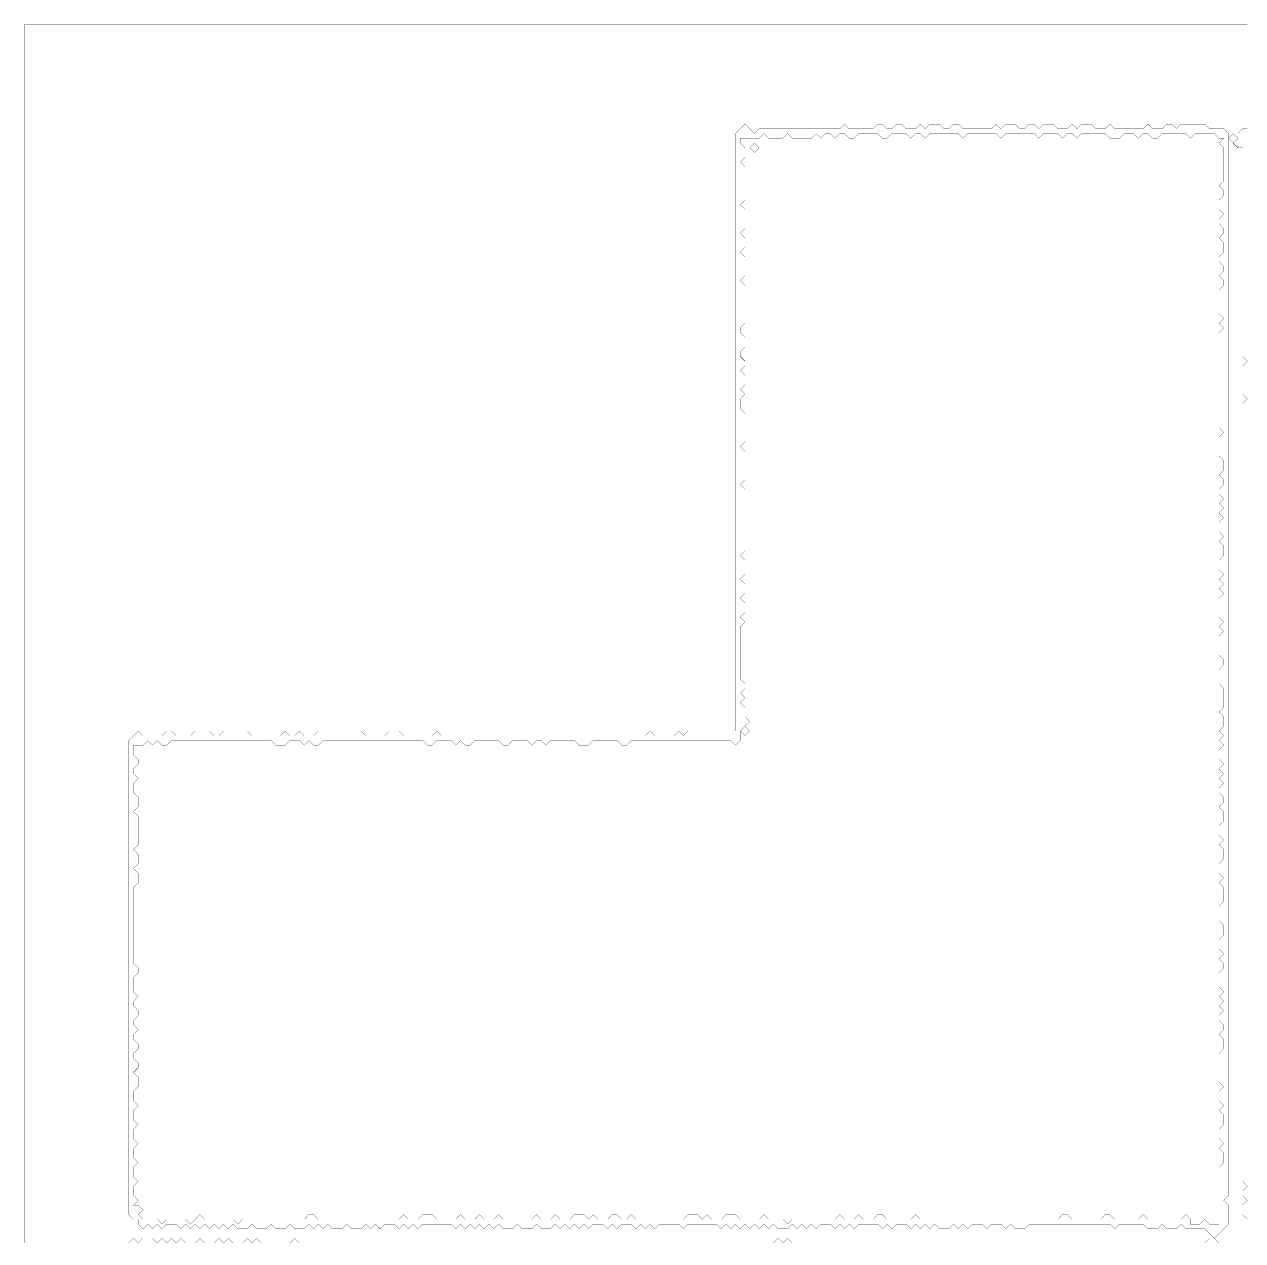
# Model space of a CAD drawing. Header units: metres. Extents: x 0 to 5064, y -5064 to 0.
# Drawn here: x 0 to 2547, y -2542 to 0 of the extents above; entities that cross this region are included whole.
import ezdxf

# ---------------------------------------------------------------- set-up
doc = ezdxf.new("R2010")
doc.units = ezdxf.units.M
doc.layers.add('conductor', color=1, linetype='Continuous')
doc.layers.add('substrate', color=5, linetype='Continuous')

msp = doc.modelspace()

# ---------------------------------------------------------------- linework, layer by layer
at = {"layer": 'conductor', "const_width": 0.5}
for points in [[(1546, -227.9), (1536.1, -237.8), (1526.2, -237.8), (1516.3, -237.8), (1506.3, -237.8), (1496.4, -237.8), (1496.4, -247.8), (1506.3, -257.7), (1506.3, -267.6), (1506.3, -277.5), (1496.4, -287.4), (1506.3, -297.3), (1506.3, -307.2), (1506.3, -317.1), (1506.3, -327), (1506.3, -336.9), (1506.3, -346.9), (1506.3, -356.8), (1506.3, -366.7), (1496.4, -376.6), (1506.3, -386.5), (1506.3, -396.4), (1506.3, -406.3), (1506.3, -416.2), (1506.3, -426.1), (1496.4, -436), (1506.3, -446), (1506.3, -455.9), (1506.3, -465.8), (1496.4, -475.7), (1506.3, -485.6), (1506.3, -495.5), (1506.3, -505.4), (1506.3, -515.3), (1506.3, -525.2), (1496.4, -535.1), (1506.3, -545.1), (1506.3, -555), (1506.3, -564.9), (1506.3, -574.8), (1506.3, -584.7), (1506.3, -594.6), (1506.3, -604.5), (1506.3, -614.4), (1506.3, -624.3), (1496.4, -634.2), (1496.4, -644.2), (1506.3, -654.1), (1506.3, -664), (1506.3, -673.9), (1496.4, -683.8), (1496.4, -693.7), (1506.3, -703.6), (1506.3, -713.5), (1496.4, -723.4), (1506.3, -733.4), (1506.3, -743.3), (1506.3, -753.2), (1496.4, -763.1), (1506.3, -773), (1496.4, -782.9), (1496.4, -792.8), (1496.4, -802.7), (1506.3, -812.6), (1506.3, -822.5), (1506.3, -832.5), (1506.3, -842.4), (1506.3, -852.3), (1506.3, -862.2), (1506.3, -872.1), (1496.4, -882), (1506.3, -891.9), (1506.3, -901.8), (1506.3, -911.7), (1506.3, -921.6), (1506.3, -931.6), (1506.3, -941.5), (1506.3, -951.4), (1496.4, -961.3), (1506.3, -971.2), (1506.3, -981.1), (1506.3, -991), (1506.3, -1000.9), (1506.3, -1010.8), (1506.3, -1020.7), (1506.3, -1030.7), (1506.3, -1040.6), (1506.3, -1050.5), (1506.3, -1060.4), (1506.3, -1070.3), (1506.3, -1080.2), (1506.3, -1090.1), (1506.3, -1100), (1496.4, -1109.9), (1506.3, -1119.8), (1506.3, -1129.8), (1506.3, -1139.7), (1506.3, -1149.6), (1496.4, -1159.5), (1506.3, -1169.4), (1506.3, -1179.3), (1506.3, -1189.2), (1496.4, -1199.1), (1506.3, -1209), (1506.3, -1218.9), (1506.3, -1228.9), (1496.4, -1238.8), (1506.3, -1248.7), (1496.4, -1258.6), (1496.4, -1268.5), (1496.4, -1278.4), (1496.4, -1288.3), (1496.4, -1298.2), (1496.4, -1308.1), (1496.4, -1318.1), (1496.4, -1328), (1496.4, -1337.9), (1496.4, -1347.8), (1496.4, -1357.7), (1496.4, -1367.6), (1506.3, -1377.5), (1506.3, -1387.4), (1496.4, -1397.3), (1506.3, -1407.2), (1496.4, -1417.2), (1506.3, -1427.1), (1506.3, -1437), (1506.3, -1446.9), (1516.3, -1456.8), (1506.3, -1466.7), (1496.4, -1476.6), (1496.4, -1486.5), (1496.4, -1496.4), (1486.5, -1506.3), (1476.6, -1496.4), (1466.7, -1496.4), (1456.8, -1496.4), (1446.9, -1496.4), (1437, -1496.4), (1427.1, -1496.4), (1417.2, -1496.4), (1407.2, -1496.4), (1397.3, -1496.4), (1387.4, -1496.4), (1377.5, -1496.4), (1367.6, -1496.4), (1357.7, -1496.4), (1347.8, -1496.4), (1337.9, -1496.4), (1328, -1496.4), (1318.1, -1496.4), (1308.1, -1496.4), (1298.2, -1496.4), (1288.3, -1496.4), (1278.4, -1496.4), (1268.5, -1496.4), (1258.6, -1506.3), (1248.7, -1506.3), (1238.8, -1496.4), (1228.9, -1496.4), (1218.9, -1496.4), (1209, -1496.4), (1199.1, -1496.4), (1189.2, -1496.4), (1179.3, -1506.3), (1169.4, -1506.3), (1159.5, -1506.3), (1149.6, -1496.4), (1139.7, -1496.4), (1129.8, -1496.4), (1119.8, -1496.4), (1109.9, -1496.4), (1100, -1496.4), (1090.1, -1506.3), (1080.2, -1496.4), (1070.3, -1496.4), (1060.4, -1506.3), (1050.5, -1496.4), (1040.6, -1496.4), (1030.7, -1496.4), (1020.7, -1496.4), (1010.8, -1506.3), (1000.9, -1506.3), (991, -1496.4), (981.1, -1496.4), (971.2, -1496.4), (961.3, -1496.4), (951.4, -1496.4), (941.5, -1496.4), (931.6, -1506.3), (921.6, -1506.3), (911.7, -1496.4), (901.8, -1506.3), (891.9, -1496.4), (882, -1496.4), (872.1, -1496.4), (862.2, -1496.4), (852.3, -1506.3), (842.4, -1506.3), (832.5, -1496.4), (822.5, -1496.4), (812.6, -1496.4), (802.7, -1496.4), (792.8, -1496.4), (782.9, -1496.4), (773, -1496.4), (763.1, -1496.4), (753.2, -1496.4), (743.3, -1496.4), (733.4, -1496.4), (723.4, -1496.4), (713.5, -1496.4), (703.6, -1496.4), (693.7, -1496.4), (683.8, -1496.4), (673.9, -1496.4), (664, -1496.4), (654.1, -1496.4), (644.2, -1496.4), (634.2, -1496.4), (624.3, -1496.4), (614.4, -1506.3), (604.5, -1506.3), (594.6, -1496.4), (584.7, -1506.3), (574.8, -1496.4), (564.9, -1496.4), (555, -1496.4), (545.1, -1506.3), (535.1, -1506.3), (525.2, -1506.3), (515.3, -1496.4), (505.4, -1496.4), (495.5, -1496.4), (485.6, -1496.4), (475.7, -1496.4), (465.8, -1496.4), (455.9, -1496.4), (446, -1496.4), (436, -1496.4), (426.1, -1496.4), (416.2, -1496.4), (406.3, -1496.4), (396.4, -1496.4), (386.5, -1496.4), (376.6, -1496.4), (366.7, -1496.4), (356.8, -1496.4), (346.9, -1496.4), (336.9, -1496.4), (327, -1496.4), (317.1, -1496.4), (307.2, -1496.4), (297.3, -1506.3), (287.4, -1506.3), (277.5, -1496.4), (267.6, -1506.3), (257.7, -1496.4), (247.8, -1506.3), (237.8, -1506.3), (227.9, -1506.3), (227.9, -1516.3), (227.9, -1526.2), (237.8, -1536.1), (237.8, -1546), (227.9, -1555.9), (227.9, -1565.8), (237.8, -1575.7), (227.9, -1585.6), (227.9, -1595.5), (227.9, -1605.4), (237.8, -1615.4), (237.8, -1625.3), (237.8, -1635.2), (227.9, -1645.1), (237.8, -1655), (237.8, -1664.9), (237.8, -1674.8), (237.8, -1684.7), (237.8, -1694.6), (237.8, -1704.5), (237.8, -1714.5), (227.9, -1724.4), (237.8, -1734.3), (237.8, -1744.2), (237.8, -1754.1), (227.9, -1764), (237.8, -1773.9), (237.8, -1783.8), (237.8, -1793.7), (227.9, -1803.6), (227.9, -1813.6), (227.9, -1823.5), (227.9, -1833.4), (227.9, -1843.3), (227.9, -1853.2), (227.9, -1863.1), (227.9, -1873), (227.9, -1882.9), (227.9, -1892.8), (227.9, -1902.8), (227.9, -1912.7), (227.9, -1922.6), (227.9, -1932.5), (227.9, -1942.4), (227.9, -1952.3), (227.9, -1962.2), (237.8, -1972.1), (237.8, -1982), (227.9, -1991.9), (227.9, -2001.9), (227.9, -2011.8), (227.9, -2021.7), (237.8, -2031.6), (227.9, -2041.5), (227.9, -2051.4), (237.8, -2061.3), (237.8, -2071.2), (227.9, -2081.1), (227.9, -2091), (237.8, -2101), (227.9, -2110.9), (227.9, -2120.8), (237.8, -2130.7), (237.8, -2140.6), (227.9, -2150.5), (227.9, -2160.4), (237.8, -2170.3), (237.8, -2180.2), (227.9, -2190.1), (237.8, -2200.1), (237.8, -2210), (237.8, -2219.9), (227.9, -2229.8), (227.9, -2239.7), (227.9, -2249.6), (237.8, -2259.5), (227.9, -2269.4), (227.9, -2279.3), (227.9, -2289.2), (237.8, -2299.2), (227.9, -2309.1), (227.9, -2319), (227.9, -2328.9), (237.8, -2338.8), (227.9, -2348.7), (227.9, -2358.6), (227.9, -2368.5), (237.8, -2378.4), (227.9, -2388.3), (227.9, -2398.3), (227.9, -2408.2), (237.8, -2418.1), (227.9, -2428), (227.9, -2437.9), (227.9, -2447.8), (237.8, -2457.7), (227.9, -2467.6), (237.8, -2467.6), (247.8, -2477.5), (237.8, -2487.4), (247.8, -2497.4), (257.7, -2497.4), (267.6, -2497.4), (277.5, -2497.4), (287.4, -2507.3), (297.3, -2497.4), (307.2, -2497.4), (317.1, -2497.4), (327, -2497.4), (336.9, -2497.4), (346.9, -2507.3), (356.8, -2497.4), (366.7, -2487.4), (376.6, -2497.4), (386.5, -2497.4), (396.4, -2497.4), (406.3, -2497.4), (416.2, -2497.4), (426.1, -2497.4), (436, -2497.4), (446, -2507.3), (455.9, -2497.4), (465.8, -2497.4), (475.7, -2497.4), (485.6, -2497.4), (495.5, -2497.4), (505.4, -2497.4), (515.3, -2497.4), (525.2, -2497.4), (535.1, -2497.4), (545.1, -2497.4), (555, -2497.4), (564.9, -2497.4), (574.8, -2497.4), (584.7, -2497.4), (594.6, -2487.4), (604.5, -2487.4), (614.4, -2497.4), (624.3, -2497.4), (634.2, -2497.4), (644.2, -2497.4), (654.1, -2497.4), (664, -2497.4), (673.9, -2497.4), (683.8, -2497.4), (693.7, -2497.4), (703.6, -2497.4), (713.5, -2497.4), (723.4, -2497.4), (733.4, -2497.4), (743.3, -2497.4), (753.2, -2497.4), (763.1, -2497.4), (773, -2497.4), (782.9, -2497.4), (792.8, -2487.4), (802.7, -2497.4), (812.6, -2497.4), (822.5, -2497.4), (832.5, -2487.4), (842.4, -2487.4), (852.3, -2487.4), (862.2, -2497.4), (872.1, -2497.4), (882, -2497.4), (891.9, -2497.4), (901.8, -2497.4), (911.7, -2487.4), (921.6, -2497.4), (931.6, -2497.4), (941.5, -2497.4), (951.4, -2487.4), (961.3, -2497.4), (971.2, -2497.4), (981.1, -2497.4), (991, -2487.4), (1000.9, -2497.4), (1010.8, -2497.4), (1020.7, -2497.4), (1030.7, -2497.4), (1040.6, -2497.4), (1050.5, -2497.4), (1060.4, -2497.4), (1070.3, -2487.4), (1080.2, -2497.4), (1090.1, -2497.4), (1100, -2497.4), (1109.9, -2487.4), (1119.8, -2497.4), (1129.8, -2497.4), (1139.7, -2497.4), (1149.6, -2487.4), (1159.5, -2487.4), (1169.4, -2487.4), (1179.3, -2497.4), (1189.2, -2487.4), (1199.1, -2497.4), (1209, -2497.4), (1218.9, -2497.4), (1228.9, -2487.4), (1238.8, -2487.4), (1248.7, -2497.4), (1258.6, -2497.4), (1268.5, -2487.4), (1278.4, -2497.4), (1288.3, -2497.4), (1298.2, -2497.4), (1308.1, -2497.4), (1318.1, -2497.4), (1328, -2497.4), (1337.9, -2497.4), (1347.8, -2497.4), (1357.7, -2497.4), (1367.6, -2497.4), (1377.5, -2497.4), (1387.4, -2487.4), (1397.3, -2487.4), (1407.2, -2487.4), (1417.2, -2497.4), (1427.1, -2487.4), (1437, -2497.4), (1446.9, -2497.4), (1456.8, -2497.4), (1466.7, -2487.4), (1476.6, -2487.4), (1486.5, -2487.4), (1496.4, -2497.4), (1506.3, -2497.4), (1516.3, -2497.4), (1526.2, -2497.4), (1536.1, -2497.4), (1546, -2487.4), (1555.9, -2497.4), (1565.8, -2497.4), (1575.7, -2497.4), (1585.6, -2497.4), (1595.5, -2507.3), (1605.4, -2497.4), (1615.4, -2497.4), (1625.3, -2497.4), (1635.2, -2497.4), (1645.1, -2497.4), (1655, -2497.4), (1664.9, -2497.4), (1674.8, -2497.4), (1684.7, -2497.4), (1694.6, -2497.4), (1704.5, -2487.4), (1714.5, -2497.4), (1724.4, -2497.4), (1734.3, -2497.4), (1744.2, -2487.4), (1754.1, -2497.4), (1764, -2497.4), (1773.9, -2497.4), (1783.8, -2487.4), (1793.7, -2487.4), (1803.6, -2497.4), (1813.6, -2497.4), (1823.5, -2497.4), (1833.4, -2497.4), (1843.3, -2497.4), (1853.2, -2497.4), (1863.1, -2487.4), (1873, -2497.4), (1882.9, -2497.4), (1892.8, -2497.4), (1902.8, -2497.4), (1912.7, -2497.4), (1922.6, -2497.4), (1932.5, -2497.4), (1942.4, -2497.4), (1952.3, -2497.4), (1962.2, -2497.4), (1972.1, -2497.4), (1982, -2497.4), (1991.9, -2497.4), (2001.9, -2497.4), (2011.8, -2497.4), (2021.7, -2497.4), (2031.6, -2497.4), (2041.5, -2497.4), (2051.4, -2497.4), (2061.3, -2497.4), (2071.2, -2497.4), (2081.1, -2497.4), (2091, -2497.4), (2101, -2497.4), (2110.9, -2497.4), (2120.8, -2497.4), (2130.7, -2497.4), (2140.6, -2497.4), (2150.5, -2497.4), (2160.4, -2497.4), (2170.3, -2487.4), (2180.2, -2487.4), (2190.1, -2497.4), (2200.1, -2497.4), (2210, -2497.4), (2219.9, -2497.4), (2229.8, -2497.4), (2239.7, -2497.4), (2249.6, -2497.4), (2259.5, -2487.4), (2269.4, -2487.4), (2279.3, -2497.4), (2289.2, -2497.4), (2299.2, -2497.4), (2309.1, -2497.4), (2319, -2497.4), (2328.9, -2497.4), (2338.8, -2487.4), (2348.7, -2497.4), (2358.6, -2497.4), (2368.5, -2497.4), (2378.4, -2497.4), (2388.3, -2497.4), (2398.3, -2497.4), (2408.2, -2497.4), (2418.1, -2497.4), (2428, -2487.4), (2437.9, -2497.4), (2437.9, -2507.3), (2447.8, -2507.3), (2457.7, -2507.3), (2467.6, -2497.4), (2477.5, -2507.3), (2487.4, -2507.3), (2497.4, -2507.3), (2497.4, -2497.4), (2497.4, -2487.4), (2497.4, -2477.5), (2497.4, -2467.6), (2497.4, -2457.7), (2497.4, -2447.8), (2497.4, -2437.9), (2497.4, -2428), (2497.4, -2418.1), (2497.4, -2408.2), (2497.4, -2398.3), (2497.4, -2388.3), (2507.3, -2378.4), (2507.3, -2368.5), (2507.3, -2358.6), (2497.4, -2348.7), (2507.3, -2338.8), (2497.4, -2328.9), (2497.4, -2319), (2497.4, -2309.1), (2507.3, -2299.2), (2507.3, -2289.2), (2507.3, -2279.3), (2497.4, -2269.4), (2507.3, -2259.5), (2497.4, -2249.6), (2497.4, -2239.7), (2497.4, -2229.8), (2507.3, -2219.9), (2497.4, -2210), (2497.4, -2200.1), (2497.4, -2190.1), (2497.4, -2180.2), (2497.4, -2170.3), (2497.4, -2160.4), (2497.4, -2150.5), (2507.3, -2140.6), (2507.3, -2130.7), (2507.3, -2120.8), (2497.4, -2110.9), (2507.3, -2101), (2507.3, -2091), (2497.4, -2081.1), (2497.4, -2071.2), (2507.3, -2061.3), (2497.4, -2051.4), (2507.3, -2041.5), (2497.4, -2031.6), (2507.3, -2021.7), (2497.4, -2011.8), (2497.4, -2001.9), (2497.4, -1991.9), (2497.4, -1982), (2507.3, -1972.1), (2507.3, -1962.2), (2497.4, -1952.3), (2507.3, -1942.4), (2497.4, -1932.5), (2497.4, -1922.6), (2497.4, -1912.7), (2507.3, -1902.8), (2507.3, -1892.8), (2507.3, -1882.9), (2497.4, -1873), (2497.4, -1863.1), (2497.4, -1853.2), (2497.4, -1843.3), (2507.3, -1833.4), (2507.3, -1823.5), (2507.3, -1813.6), (2507.3, -1803.6), (2497.4, -1793.7), (2507.3, -1783.8), (2497.4, -1773.9), (2497.4, -1764), (2497.4, -1754.1), (2507.3, -1744.2), (2507.3, -1734.3), (2507.3, -1724.4), (2497.4, -1714.5), (2507.3, -1704.5), (2497.4, -1694.6), (2497.4, -1684.7), (2497.4, -1674.8), (2507.3, -1664.9), (2507.3, -1655), (2507.3, -1645.1), (2497.4, -1635.2), (2507.3, -1625.3), (2507.3, -1615.4), (2497.4, -1605.4), (2497.4, -1595.5), (2507.3, -1585.6), (2497.4, -1575.7), (2507.3, -1565.8), (2497.4, -1555.9), (2507.3, -1546), (2497.4, -1536.1), (2497.4, -1526.2), (2497.4, -1516.3), (2507.3, -1506.3), (2497.4, -1496.4), (2507.3, -1486.5), (2497.4, -1476.6), (2507.3, -1466.7), (2507.3, -1456.8), (2507.3, -1446.9), (2497.4, -1437), (2507.3, -1427.1), (2507.3, -1417.2), (2507.3, -1407.2), (2507.3, -1397.3), (2507.3, -1387.4), (2497.4, -1377.5), (2497.4, -1367.6), (2497.4, -1357.7), (2497.4, -1347.8), (2507.3, -1337.9), (2507.3, -1328), (2497.4, -1318.1), (2497.4, -1308.1), (2497.4, -1298.2), (2497.4, -1288.3), (2497.4, -1278.4), (2507.3, -1268.5), (2497.4, -1258.6), (2507.3, -1248.7), (2497.4, -1238.8), (2497.4, -1228.9), (2497.4, -1218.9), (2497.4, -1209), (2497.4, -1199.1), (2507.3, -1189.2), (2497.4, -1179.3), (2507.3, -1169.4), (2497.4, -1159.5), (2507.3, -1149.6), (2497.4, -1139.7), (2497.4, -1129.8), (2497.4, -1119.8), (2507.3, -1109.9), (2507.3, -1100), (2507.3, -1090.1), (2497.4, -1080.2), (2507.3, -1070.3), (2497.4, -1060.4), (2497.4, -1050.5), (2497.4, -1040.6), (2507.3, -1030.7), (2497.4, -1020.7), (2507.3, -1010.8), (2497.4, -1000.9), (2507.3, -991), (2497.4, -981.1), (2497.4, -971.2), (2507.3, -961.3), (2507.3, -951.4), (2497.4, -941.5), (2507.3, -931.6), (2507.3, -921.6), (2507.3, -911.7), (2497.4, -901.8), (2497.4, -891.9), (2497.4, -882), (2497.4, -872.1), (2497.4, -862.2), (2507.3, -852.3), (2497.4, -842.4), (2497.4, -832.5), (2497.4, -822.5), (2497.4, -812.6), (2497.4, -802.7), (2497.4, -792.8), (2497.4, -782.9), (2497.4, -773), (2497.4, -763.1), (2497.4, -753.2), (2497.4, -743.3), (2497.4, -733.4), (2497.4, -723.4), (2497.4, -713.5), (2497.4, -703.6), (2497.4, -693.7), (2497.4, -683.8), (2497.4, -673.9), (2497.4, -664), (2497.4, -654.1), (2497.4, -644.2), (2507.3, -634.2), (2497.4, -624.3), (2507.3, -614.4), (2497.4, -604.5), (2497.4, -594.6), (2497.4, -584.7), (2497.4, -574.8), (2497.4, -564.9), (2497.4, -555), (2507.3, -545.1), (2507.3, -535.1), (2497.4, -525.2), (2507.3, -515.3), (2507.3, -505.4), (2497.4, -495.5), (2497.4, -485.6), (2507.3, -475.7), (2507.3, -465.8), (2507.3, -455.9), (2497.4, -446), (2507.3, -436), (2507.3, -426.1), (2497.4, -416.2), (2497.4, -406.3), (2507.3, -396.4), (2497.4, -386.5), (2497.4, -376.6), (2497.4, -366.7), (2507.3, -356.8), (2507.3, -346.9), (2497.4, -336.9), (2507.3, -327), (2507.3, -317.1), (2507.3, -307.2), (2507.3, -297.3), (2507.3, -287.4), (2507.3, -277.5), (2507.3, -267.6), (2507.3, -257.7), (2497.4, -247.8), (2507.3, -237.8), (2497.4, -237.8), (2487.4, -227.9), (2477.5, -227.9), (2467.6, -227.9), (2457.7, -227.9), (2447.8, -227.9), (2437.9, -237.8), (2428, -227.9), (2418.1, -227.9), (2408.2, -227.9), (2398.3, -227.9), (2388.3, -227.9), (2378.4, -227.9), (2368.5, -237.8), (2358.6, -237.8), (2348.7, -227.9), (2338.8, -227.9), (2328.9, -237.8), (2319, -227.9), (2309.1, -227.9), (2299.2, -227.9), (2289.2, -237.8), (2279.3, -237.8), (2269.4, -237.8), (2259.5, -227.9), (2249.6, -227.9), (2239.7, -227.9), (2229.8, -227.9), (2219.9, -227.9), (2210, -227.9), (2200.1, -237.8), (2190.1, -227.9), (2180.2, -227.9), (2170.3, -237.8), (2160.4, -227.9), (2150.5, -227.9), (2140.6, -227.9), (2130.7, -227.9), (2120.8, -237.8), (2110.9, -227.9), (2101, -227.9), (2091, -227.9), (2081.1, -227.9), (2071.2, -227.9), (2061.3, -227.9), (2051.4, -227.9), (2041.5, -237.8), (2031.6, -227.9), (2021.7, -227.9), (2011.8, -227.9), (2001.9, -227.9), (1991.9, -227.9), (1982, -227.9), (1972.1, -227.9), (1962.2, -237.8), (1952.3, -227.9), (1942.4, -227.9), (1932.5, -227.9), (1922.6, -227.9), (1912.7, -227.9), (1902.8, -227.9), (1892.8, -227.9), (1882.9, -237.8), (1873, -227.9), (1863.1, -227.9), (1853.2, -237.8), (1843.3, -227.9), (1833.4, -227.9), (1823.5, -227.9), (1813.6, -227.9), (1803.6, -237.8), (1793.7, -237.8), (1783.8, -227.9), (1773.9, -227.9), (1764, -227.9), (1754.1, -227.9), (1744.2, -227.9), (1734.3, -237.8), (1724.4, -237.8), (1714.5, -227.9), (1704.5, -227.9), (1694.6, -237.8), (1684.7, -227.9), (1674.8, -227.9), (1664.9, -237.8), (1655, -227.9), (1645.1, -237.8), (1635.2, -237.8), (1625.3, -237.8), (1615.4, -237.8), (1605.4, -237.8), (1595.5, -227.9), (1585.6, -237.8), (1575.7, -237.8), (1565.8, -237.8), (1555.9, -237.8)], [(1516.3, -257.7), (1526.2, -247.8), (1536.1, -257.7), (1526.2, -267.6)], [(1496.4, -1476.6), (1506.3, -1466.7), (1516.3, -1476.6), (1506.3, -1486.5)]]:
    msp.add_lwpolyline(points, close=True, dxfattribs=at)
at = {"layer": 'substrate', "const_width": 0.5}
for points in [[(2556.8, 0), (2546.9, 0), (2537, 0), (2527.1, 0), (2517.2, 0), (2507.3, 0), (2497.4, 0), (2487.4, 0), (2477.5, 0), (2467.6, 0), (2457.7, 0), (2447.8, 0), (2437.9, 0), (2428, 0), (2418.1, 0), (2408.2, 0), (2398.3, 0), (2388.3, 0), (2378.4, 0), (2368.5, 0), (2358.6, 0), (2348.7, 0), (2338.8, 0), (2328.9, 0), (2319, 0), (2309.1, 0), (2299.2, 0), (2289.2, 0), (2279.3, 0), (2269.4, 0), (2259.5, 0), (2249.6, 0), (2239.7, 0), (2229.8, 0), (2219.9, 0), (2210, 0), (2200.1, 0), (2190.1, 0), (2180.2, 0), (2170.3, 0), (2160.4, 0), (2150.5, 0), (2140.6, 0), (2130.7, 0), (2120.8, 0), (2110.9, 0), (2101, 0), (2091, 0), (2081.1, 0), (2071.2, 0), (2061.3, 0), (2051.4, 0), (2041.5, 0), (2031.6, 0), (2021.7, 0), (2011.8, 0), (2001.9, 0), (1991.9, 0), (1982, 0), (1972.1, 0), (1962.2, 0), (1952.3, 0), (1942.4, 0), (1932.5, 0), (1922.6, 0), (1912.7, 0), (1902.8, 0), (1892.8, 0), (1882.9, 0), (1873, 0), (1863.1, 0), (1853.2, 0), (1843.3, 0), (1833.4, 0), (1823.5, 0), (1813.6, 0), (1803.6, 0), (1793.7, 0), (1783.8, 0), (1773.9, 0), (1764, 0), (1754.1, 0), (1744.2, 0), (1734.3, 0), (1724.4, 0), (1714.5, 0), (1704.5, 0), (1694.6, 0), (1684.7, 0), (1674.8, 0), (1664.9, 0), (1655, 0), (1645.1, 0), (1635.2, 0), (1625.3, 0), (1615.4, 0), (1605.4, 0), (1595.5, 0), (1585.6, 0), (1575.7, 0), (1565.8, 0), (1555.9, 0), (1546, 0), (1536.1, 0), (1526.2, 0), (1516.3, 0), (1506.3, 0), (1496.4, 0), (1486.5, 0), (1476.6, 0), (1466.7, 0), (1456.8, 0), (1446.9, 0), (1437, 0), (1427.1, 0), (1417.2, 0), (1407.2, 0), (1397.3, 0), (1387.4, 0), (1377.5, 0), (1367.6, 0), (1357.7, 0), (1347.8, 0), (1337.9, 0), (1328, 0), (1318.1, 0), (1308.1, 0), (1298.2, 0), (1288.3, 0), (1278.4, 0), (1268.5, 0), (1258.6, 0), (1248.7, 0), (1238.8, 0), (1228.9, 0), (1218.9, 0), (1209, 0), (1199.1, 0), (1189.2, 0), (1179.3, 0), (1169.4, 0), (1159.5, 0), (1149.6, 0), (1139.7, 0), (1129.8, 0), (1119.8, 0), (1109.9, 0), (1100, 0), (1090.1, 0), (1080.2, 0), (1070.3, 0), (1060.4, 0), (1050.5, 0), (1040.6, 0), (1030.7, 0), (1020.7, 0), (1010.8, 0), (1000.9, 0), (991, 0), (981.1, 0), (971.2, 0), (961.3, 0), (951.4, 0), (941.5, 0), (931.6, 0), (921.6, 0), (911.7, 0), (901.8, 0), (891.9, 0), (882, 0), (872.1, 0), (862.2, 0), (852.3, 0), (842.4, 0), (832.5, 0), (822.5, 0), (812.6, 0), (802.7, 0), (792.8, 0), (782.9, 0), (773, 0), (763.1, 0), (753.2, 0), (743.3, 0), (733.4, 0), (723.4, 0), (713.5, 0), (703.6, 0), (693.7, 0), (683.8, 0), (673.9, 0), (664, 0), (654.1, 0), (644.2, 0), (634.2, 0), (624.3, 0), (614.4, 0), (604.5, 0), (594.6, 0), (584.7, 0), (574.8, 0), (564.9, 0), (555, 0), (545.1, 0), (535.1, 0), (525.2, 0), (515.3, 0), (505.4, 0), (495.5, 0), (485.6, 0), (475.7, 0), (465.8, 0), (455.9, 0), (446, 0), (436, 0), (426.1, 0), (416.2, 0), (406.3, 0), (396.4, 0), (386.5, 0), (376.6, 0), (366.7, 0), (356.8, 0), (346.9, 0), (336.9, 0), (327, 0), (317.1, 0), (307.2, 0), (297.3, 0), (287.4, 0), (277.5, 0), (267.6, 0), (257.7, 0), (247.8, 0), (237.8, 0), (227.9, 0), (218, 0), (208.1, 0), (198.2, 0), (188.3, 0), (178.4, 0), (168.5, 0), (158.6, 0), (148.7, 0), (138.7, 0), (128.8, 0), (118.9, 0), (109, 0), (99.1, 0), (89.2, 0), (79.3, 0), (69.4, 0), (59.5, 0), (49.6, 0), (39.6, 0), (29.7, 0), (19.8, 0), (9.9, 0), (0, 0), (0, -9.9), (0, -19.8), (0, -29.7), (0, -39.6), (0, -49.6), (0, -59.5), (0, -69.4), (0, -79.3), (0, -89.2), (0, -99.1), (0, -109), (0, -118.9), (0, -128.8), (0, -138.7), (0, -148.7), (0, -158.6), (0, -168.5), (0, -178.4), (0, -188.3), (0, -198.2), (0, -208.1), (0, -218), (0, -227.9), (0, -237.8), (0, -247.8), (0, -257.7), (0, -267.6), (0, -277.5), (0, -287.4), (0, -297.3), (0, -307.2), (0, -317.1), (0, -327), (0, -336.9), (0, -346.9), (0, -356.8), (0, -366.7), (0, -376.6), (0, -386.5), (0, -396.4), (0, -406.3), (0, -416.2), (0, -426.1), (0, -436), (0, -446), (0, -455.9), (0, -465.8), (0, -475.7), (0, -485.6), (0, -495.5), (0, -505.4), (0, -515.3), (0, -525.2), (0, -535.1), (0, -545.1), (0, -555), (0, -564.9), (0, -574.8), (0, -584.7), (0, -594.6), (0, -604.5), (0, -614.4), (0, -624.3), (0, -634.2), (0, -644.2), (0, -654.1), (0, -664), (0, -673.9), (0, -683.8), (0, -693.7), (0, -703.6), (0, -713.5), (0, -723.4), (0, -733.4), (0, -743.3), (0, -753.2), (0, -763.1), (0, -773), (0, -782.9), (0, -792.8), (0, -802.7), (0, -812.6), (0, -822.5), (0, -832.5), (0, -842.4), (0, -852.3), (0, -862.2), (0, -872.1), (0, -882), (0, -891.9), (0, -901.8), (0, -911.7), (0, -921.6), (0, -931.6), (0, -941.5), (0, -951.4), (0, -961.3), (0, -971.2), (0, -981.1), (0, -991), (0, -1000.9), (0, -1010.8), (0, -1020.7), (0, -1030.7), (0, -1040.6), (0, -1050.5), (0, -1060.4), (0, -1070.3), (0, -1080.2), (0, -1090.1), (0, -1100), (0, -1109.9), (0, -1119.8), (0, -1129.8), (0, -1139.7), (0, -1149.6), (0, -1159.5), (0, -1169.4), (0, -1179.3), (0, -1189.2), (0, -1199.1), (0, -1209), (0, -1218.9), (0, -1228.9), (0, -1238.8), (0, -1248.7), (0, -1258.6), (0, -1268.5), (0, -1278.4), (0, -1288.3), (0, -1298.2), (0, -1308.1), (0, -1318.1), (0, -1328), (0, -1337.9), (0, -1347.8), (0, -1357.7), (0, -1367.6), (0, -1377.5), (0, -1387.4), (0, -1397.3), (0, -1407.2), (0, -1417.2), (0, -1427.1), (0, -1437), (0, -1446.9), (0, -1456.8), (0, -1466.7), (0, -1476.6), (0, -1486.5), (0, -1496.4), (0, -1506.3), (0, -1516.3), (0, -1526.2), (0, -1536.1), (0, -1546), (0, -1555.9), (0, -1565.8), (0, -1575.7), (0, -1585.6), (0, -1595.5), (0, -1605.4), (0, -1615.4), (0, -1625.3), (0, -1635.2), (0, -1645.1), (0, -1655), (0, -1664.9), (0, -1674.8), (0, -1684.7), (0, -1694.6), (0, -1704.5), (0, -1714.5), (0, -1724.4), (0, -1734.3), (0, -1744.2), (0, -1754.1), (0, -1764), (0, -1773.9), (0, -1783.8), (0, -1793.7), (0, -1803.6), (0, -1813.6), (0, -1823.5), (0, -1833.4), (0, -1843.3), (0, -1853.2), (0, -1863.1), (0, -1873), (0, -1882.9), (0, -1892.8), (0, -1902.8), (0, -1912.7), (0, -1922.6), (0, -1932.5), (0, -1942.4), (0, -1952.3), (0, -1962.2), (0, -1972.1), (0, -1982), (0, -1991.9), (0, -2001.9), (0, -2011.8), (0, -2021.7), (0, -2031.6), (0, -2041.5), (0, -2051.4), (0, -2061.3), (0, -2071.2), (0, -2081.1), (0, -2091), (0, -2101), (0, -2110.9), (0, -2120.8), (0, -2130.7), (0, -2140.6), (0, -2150.5), (0, -2160.4), (0, -2170.3), (0, -2180.2), (0, -2190.1), (0, -2200.1), (0, -2210), (0, -2219.9), (0, -2229.8), (0, -2239.7), (0, -2249.6), (0, -2259.5), (0, -2269.4), (0, -2279.3), (0, -2289.2), (0, -2299.2), (0, -2309.1), (0, -2319), (0, -2328.9), (0, -2338.8), (0, -2348.7), (0, -2358.6), (0, -2368.5), (0, -2378.4), (0, -2388.3), (0, -2398.3), (0, -2408.2), (0, -2418.1), (0, -2428), (0, -2437.9), (0, -2447.8), (0, -2457.7), (0, -2467.6), (0, -2477.5), (0, -2487.4), (0, -2497.4), (0, -2507.3), (0, -2517.2), (0, -2527.1), (0, -2537), (0, -2546.9)], [(2556.8, -2497.4), (2546.9, -2487.4), (2546.9, -2477.5), (2546.9, -2467.6), (2556.8, -2457.7), (2546.9, -2447.8), (2546.9, -2437.9), (2556.8, -2428), (2546.9, -2418.1), (2546.9, -2408.2), (2546.9, -2398.3), (2546.9, -2388.3), (2546.9, -2378.4), (2546.9, -2368.5), (2546.9, -2358.6), (2546.9, -2348.7), (2546.9, -2338.8), (2546.9, -2328.9), (2546.9, -2319), (2546.9, -2309.1), (2546.9, -2299.2), (2546.9, -2289.2), (2546.9, -2279.3), (2546.9, -2269.4), (2546.9, -2259.5), (2546.9, -2249.6), (2546.9, -2239.7), (2546.9, -2229.8), (2546.9, -2219.9), (2546.9, -2210), (2546.9, -2200.1), (2546.9, -2190.1), (2546.9, -2180.2), (2546.9, -2170.3), (2546.9, -2160.4), (2546.9, -2150.5), (2546.9, -2140.6), (2546.9, -2130.7), (2546.9, -2120.8), (2546.9, -2110.9), (2546.9, -2101), (2546.9, -2091), (2546.9, -2081.1), (2546.9, -2071.2), (2546.9, -2061.3), (2546.9, -2051.4), (2546.9, -2041.5), (2546.9, -2031.6), (2546.9, -2021.7), (2546.9, -2011.8), (2546.9, -2001.9), (2546.9, -1991.9), (2546.9, -1982), (2546.9, -1972.1), (2546.9, -1962.2), (2546.9, -1952.3), (2546.9, -1942.4), (2546.9, -1932.5), (2546.9, -1922.6), (2546.9, -1912.7), (2546.9, -1902.8), (2546.9, -1892.8), (2546.9, -1882.9), (2546.9, -1873), (2546.9, -1863.1), (2546.9, -1853.2), (2546.9, -1843.3), (2546.9, -1833.4), (2546.9, -1823.5), (2546.9, -1813.6), (2546.9, -1803.6), (2546.9, -1793.7), (2546.9, -1783.8), (2546.9, -1773.9), (2546.9, -1764), (2546.9, -1754.1), (2546.9, -1744.2), (2546.9, -1734.3), (2546.9, -1724.4), (2546.9, -1714.5), (2546.9, -1704.5), (2546.9, -1694.6), (2546.9, -1684.7), (2546.9, -1674.8), (2546.9, -1664.9), (2546.9, -1655), (2546.9, -1645.1), (2546.9, -1635.2), (2546.9, -1625.3), (2546.9, -1615.4), (2546.9, -1605.4), (2546.9, -1595.5), (2546.9, -1585.6), (2546.9, -1575.7), (2546.9, -1565.8), (2546.9, -1555.9), (2546.9, -1546), (2546.9, -1536.1), (2546.9, -1526.2), (2546.9, -1516.3), (2546.9, -1506.3), (2546.9, -1496.4), (2546.9, -1486.5), (2546.9, -1476.6), (2546.9, -1466.7), (2546.9, -1456.8), (2546.9, -1446.9), (2546.9, -1437), (2546.9, -1427.1), (2546.9, -1417.2), (2546.9, -1407.2), (2546.9, -1397.3), (2546.9, -1387.4), (2546.9, -1377.5), (2546.9, -1367.6), (2546.9, -1357.7), (2546.9, -1347.8), (2546.9, -1337.9), (2546.9, -1328), (2546.9, -1318.1), (2546.9, -1308.1), (2546.9, -1298.2), (2546.9, -1288.3), (2546.9, -1278.4), (2546.9, -1268.5), (2546.9, -1258.6), (2546.9, -1248.7), (2546.9, -1238.8), (2546.9, -1228.9), (2546.9, -1218.9), (2546.9, -1209), (2546.9, -1199.1), (2546.9, -1189.2), (2546.9, -1179.3), (2546.9, -1169.4), (2546.9, -1159.5), (2546.9, -1149.6), (2546.9, -1139.7), (2546.9, -1129.8), (2546.9, -1119.8), (2546.9, -1109.9), (2546.9, -1100), (2546.9, -1090.1), (2546.9, -1080.2), (2546.9, -1070.3), (2546.9, -1060.4), (2546.9, -1050.5), (2546.9, -1040.6), (2546.9, -1030.7), (2546.9, -1020.7), (2546.9, -1010.8), (2546.9, -1000.9), (2546.9, -991), (2546.9, -981.1), (2546.9, -971.2), (2546.9, -961.3), (2546.9, -951.4), (2546.9, -941.5), (2546.9, -931.6), (2546.9, -921.6), (2546.9, -911.7), (2546.9, -901.8), (2546.9, -891.9), (2546.9, -882), (2546.9, -872.1), (2546.9, -862.2), (2546.9, -852.3), (2546.9, -842.4), (2546.9, -832.5), (2546.9, -822.5), (2546.9, -812.6), (2546.9, -802.7), (2546.9, -792.8), (2556.8, -782.9), (2546.9, -773), (2546.9, -763.1), (2546.9, -753.2), (2546.9, -743.3), (2546.9, -733.4), (2546.9, -723.4), (2546.9, -713.5), (2556.8, -703.6), (2546.9, -693.7), (2546.9, -683.8), (2546.9, -673.9), (2546.9, -664), (2546.9, -654.1), (2546.9, -644.2), (2546.9, -634.2), (2546.9, -624.3), (2546.9, -614.4), (2546.9, -604.5), (2546.9, -594.6), (2546.9, -584.7), (2546.9, -574.8), (2546.9, -564.9), (2546.9, -555), (2546.9, -545.1), (2546.9, -535.1), (2546.9, -525.2), (2546.9, -515.3), (2546.9, -505.4), (2546.9, -495.5), (2546.9, -485.6), (2546.9, -475.7), (2546.9, -465.8), (2546.9, -455.9), (2546.9, -446), (2546.9, -436), (2546.9, -426.1), (2546.9, -416.2), (2546.9, -406.3), (2546.9, -396.4), (2546.9, -386.5), (2546.9, -376.6), (2546.9, -366.7), (2546.9, -356.8), (2546.9, -346.9), (2546.9, -336.9), (2546.9, -327), (2546.9, -317.1), (2546.9, -307.2), (2546.9, -297.3), (2546.9, -287.4), (2546.9, -277.5), (2546.9, -267.6), (2546.9, -257.7), (2537, -257.7), (2527.1, -247.8), (2537, -237.8), (2537, -227.9), (2546.9, -218), (2556.8, -218)], [(218, -2546.9), (227.9, -2537), (237.8, -2546.9), (247.8, -2537), (257.7, -2537), (267.6, -2537), (277.5, -2546.9), (287.4, -2537), (297.3, -2546.9), (307.2, -2537), (317.1, -2546.9), (327, -2537), (336.9, -2546.9)], [(356.8, -2546.9), (366.7, -2537), (376.6, -2546.9)], [(396.4, -2546.9), (406.3, -2537), (416.2, -2546.9), (426.1, -2537), (436, -2546.9)], [(455.9, -2546.9), (465.8, -2537), (475.7, -2546.9), (485.6, -2537), (495.5, -2546.9)], [(555, -2546.9), (564.9, -2537), (574.8, -2546.9)], [(1565.8, -2546.9), (1575.7, -2537), (1585.6, -2546.9), (1595.5, -2537), (1605.4, -2546.9)], [(2467.6, -2546.9), (2477.5, -2537), (2487.4, -2537), (2497.4, -2546.9)]]:
    msp.add_lwpolyline(points, dxfattribs=at)
for points in [[(1496.4, -218), (1506.3, -208.1), (1516.3, -218), (1526.2, -227.9), (1536.1, -218), (1546, -218), (1555.9, -218), (1565.8, -218), (1575.7, -218), (1585.6, -218), (1595.5, -218), (1605.4, -218), (1615.4, -218), (1625.3, -218), (1635.2, -218), (1645.1, -218), (1655, -218), (1664.9, -218), (1674.8, -218), (1684.7, -218), (1694.6, -218), (1704.5, -218), (1714.5, -208.1), (1724.4, -218), (1734.3, -218), (1744.2, -218), (1754.1, -218), (1764, -218), (1773.9, -218), (1783.8, -208.1), (1793.7, -208.1), (1803.6, -218), (1813.6, -218), (1823.5, -208.1), (1833.4, -208.1), (1843.3, -218), (1853.2, -218), (1863.1, -218), (1873, -208.1), (1882.9, -218), (1892.8, -208.1), (1902.8, -208.1), (1912.7, -208.1), (1922.6, -218), (1932.5, -218), (1942.4, -208.1), (1952.3, -208.1), (1962.2, -218), (1972.1, -218), (1982, -218), (1991.9, -218), (2001.9, -218), (2011.8, -218), (2021.7, -218), (2031.6, -208.1), (2041.5, -218), (2051.4, -208.1), (2061.3, -208.1), (2071.2, -208.1), (2081.1, -218), (2091, -218), (2101, -208.1), (2110.9, -208.1), (2120.8, -218), (2130.7, -208.1), (2140.6, -208.1), (2150.5, -208.1), (2160.4, -218), (2170.3, -218), (2180.2, -218), (2190.1, -208.1), (2200.1, -218), (2210, -208.1), (2219.9, -208.1), (2229.8, -208.1), (2239.7, -218), (2249.6, -218), (2259.5, -218), (2269.4, -208.1), (2279.3, -218), (2289.2, -218), (2299.2, -218), (2309.1, -218), (2319, -218), (2328.9, -218), (2338.8, -218), (2348.7, -208.1), (2358.6, -218), (2368.5, -218), (2378.4, -218), (2388.3, -208.1), (2398.3, -208.1), (2408.2, -218), (2418.1, -208.1), (2428, -208.1), (2437.9, -208.1), (2447.8, -208.1), (2457.7, -208.1), (2467.6, -208.1), (2477.5, -218), (2487.4, -218), (2497.4, -218), (2507.3, -218), (2517.2, -227.9), (2517.2, -237.8), (2517.2, -247.8), (2517.2, -257.7), (2517.2, -267.6), (2517.2, -277.5), (2517.2, -287.4), (2517.2, -297.3), (2517.2, -307.2), (2517.2, -317.1), (2517.2, -327), (2517.2, -336.9), (2517.2, -346.9), (2517.2, -356.8), (2517.2, -366.7), (2517.2, -376.6), (2517.2, -386.5), (2517.2, -396.4), (2517.2, -406.3), (2517.2, -416.2), (2517.2, -426.1), (2517.2, -436), (2517.2, -446), (2517.2, -455.9), (2517.2, -465.8), (2517.2, -475.7), (2517.2, -485.6), (2517.2, -495.5), (2517.2, -505.4), (2517.2, -515.3), (2517.2, -525.2), (2517.2, -535.1), (2517.2, -545.1), (2517.2, -555), (2517.2, -564.9), (2517.2, -574.8), (2517.2, -584.7), (2517.2, -594.6), (2517.2, -604.5), (2517.2, -614.4), (2517.2, -624.3), (2517.2, -634.2), (2517.2, -644.2), (2517.2, -654.1), (2517.2, -664), (2517.2, -673.9), (2517.2, -683.8), (2517.2, -693.7), (2517.2, -703.6), (2517.2, -713.5), (2517.2, -723.4), (2517.2, -733.4), (2517.2, -743.3), (2517.2, -753.2), (2517.2, -763.1), (2517.2, -773), (2517.2, -782.9), (2517.2, -792.8), (2517.2, -802.7), (2517.2, -812.6), (2517.2, -822.5), (2517.2, -832.5), (2517.2, -842.4), (2517.2, -852.3), (2517.2, -862.2), (2517.2, -872.1), (2517.2, -882), (2517.2, -891.9), (2517.2, -901.8), (2517.2, -911.7), (2517.2, -921.6), (2517.2, -931.6), (2517.2, -941.5), (2517.2, -951.4), (2517.2, -961.3), (2517.2, -971.2), (2517.2, -981.1), (2517.2, -991), (2517.2, -1000.9), (2517.2, -1010.8), (2517.2, -1020.7), (2517.2, -1030.7), (2517.2, -1040.6), (2517.2, -1050.5), (2517.2, -1060.4), (2517.2, -1070.3), (2517.2, -1080.2), (2517.2, -1090.1), (2517.2, -1100), (2517.2, -1109.9), (2517.2, -1119.8), (2517.2, -1129.8), (2517.2, -1139.7), (2517.2, -1149.6), (2517.2, -1159.5), (2517.2, -1169.4), (2517.2, -1179.3), (2517.2, -1189.2), (2517.2, -1199.1), (2517.2, -1209), (2517.2, -1218.9), (2517.2, -1228.9), (2517.2, -1238.8), (2517.2, -1248.7), (2517.2, -1258.6), (2517.2, -1268.5), (2517.2, -1278.4), (2517.2, -1288.3), (2517.2, -1298.2), (2517.2, -1308.1), (2517.2, -1318.1), (2517.2, -1328), (2517.2, -1337.9), (2517.2, -1347.8), (2517.2, -1357.7), (2517.2, -1367.6), (2517.2, -1377.5), (2517.2, -1387.4), (2517.2, -1397.3), (2517.2, -1407.2), (2517.2, -1417.2), (2517.2, -1427.1), (2517.2, -1437), (2517.2, -1446.9), (2517.2, -1456.8), (2517.2, -1466.7), (2517.2, -1476.6), (2517.2, -1486.5), (2517.2, -1496.4), (2517.2, -1506.3), (2517.2, -1516.3), (2517.2, -1526.2), (2517.2, -1536.1), (2517.2, -1546), (2517.2, -1555.9), (2517.2, -1565.8), (2517.2, -1575.7), (2517.2, -1585.6), (2517.2, -1595.5), (2517.2, -1605.4), (2517.2, -1615.4), (2517.2, -1625.3), (2517.2, -1635.2), (2517.2, -1645.1), (2517.2, -1655), (2517.2, -1664.9), (2517.2, -1674.8), (2517.2, -1684.7), (2517.2, -1694.6), (2517.2, -1704.5), (2517.2, -1714.5), (2517.2, -1724.4), (2517.2, -1734.3), (2517.2, -1744.2), (2517.2, -1754.1), (2517.2, -1764), (2517.2, -1773.9), (2517.2, -1783.8), (2517.2, -1793.7), (2517.2, -1803.6), (2517.2, -1813.6), (2517.2, -1823.5), (2517.2, -1833.4), (2517.2, -1843.3), (2517.2, -1853.2), (2517.2, -1863.1), (2517.2, -1873), (2517.2, -1882.9), (2517.2, -1892.8), (2517.2, -1902.8), (2517.2, -1912.7), (2517.2, -1922.6), (2517.2, -1932.5), (2517.2, -1942.4), (2517.2, -1952.3), (2517.2, -1962.2), (2517.2, -1972.1), (2517.2, -1982), (2517.2, -1991.9), (2517.2, -2001.9), (2517.2, -2011.8), (2517.2, -2021.7), (2517.2, -2031.6), (2517.2, -2041.5), (2517.2, -2051.4), (2517.2, -2061.3), (2517.2, -2071.2), (2517.2, -2081.1), (2517.2, -2091), (2517.2, -2101), (2517.2, -2110.9), (2517.2, -2120.8), (2517.2, -2130.7), (2517.2, -2140.6), (2517.2, -2150.5), (2517.2, -2160.4), (2517.2, -2170.3), (2517.2, -2180.2), (2517.2, -2190.1), (2517.2, -2200.1), (2517.2, -2210), (2517.2, -2219.9), (2517.2, -2229.8), (2517.2, -2239.7), (2517.2, -2249.6), (2517.2, -2259.5), (2517.2, -2269.4), (2517.2, -2279.3), (2517.2, -2289.2), (2517.2, -2299.2), (2517.2, -2309.1), (2517.2, -2319), (2517.2, -2328.9), (2517.2, -2338.8), (2517.2, -2348.7), (2517.2, -2358.6), (2517.2, -2368.5), (2517.2, -2378.4), (2517.2, -2388.3), (2517.2, -2398.3), (2517.2, -2408.2), (2517.2, -2418.1), (2517.2, -2428), (2517.2, -2437.9), (2517.2, -2447.8), (2507.3, -2457.7), (2517.2, -2467.6), (2517.2, -2477.5), (2517.2, -2487.4), (2517.2, -2497.4), (2517.2, -2507.3), (2507.3, -2517.2), (2497.4, -2527.1), (2487.4, -2537), (2477.5, -2527.1), (2467.6, -2517.2), (2457.7, -2517.2), (2447.8, -2517.2), (2437.9, -2517.2), (2428, -2517.2), (2418.1, -2507.3), (2408.2, -2517.2), (2398.3, -2517.2), (2388.3, -2517.2), (2378.4, -2507.3), (2368.5, -2517.2), (2358.6, -2517.2), (2348.7, -2517.2), (2338.8, -2507.3), (2328.9, -2507.3), (2319, -2507.3), (2309.1, -2507.3), (2299.2, -2507.3), (2289.2, -2507.3), (2279.3, -2517.2), (2269.4, -2507.3), (2259.5, -2507.3), (2249.6, -2507.3), (2239.7, -2507.3), (2229.8, -2507.3), (2219.9, -2507.3), (2210, -2507.3), (2200.1, -2507.3), (2190.1, -2507.3), (2180.2, -2507.3), (2170.3, -2507.3), (2160.4, -2507.3), (2150.5, -2507.3), (2140.6, -2507.3), (2130.7, -2507.3), (2120.8, -2507.3), (2110.9, -2507.3), (2101, -2507.3), (2091, -2517.2), (2081.1, -2517.2), (2071.2, -2517.2), (2061.3, -2507.3), (2051.4, -2517.2), (2041.5, -2507.3), (2031.6, -2507.3), (2021.7, -2507.3), (2011.8, -2517.2), (2001.9, -2507.3), (1991.9, -2507.3), (1982, -2507.3), (1972.1, -2517.2), (1962.2, -2507.3), (1952.3, -2517.2), (1942.4, -2507.3), (1932.5, -2517.2), (1922.6, -2517.2), (1912.7, -2517.2), (1902.8, -2507.3), (1892.8, -2517.2), (1882.9, -2507.3), (1873, -2517.2), (1863.1, -2507.3), (1853.2, -2517.2), (1843.3, -2507.3), (1833.4, -2507.3), (1823.5, -2507.3), (1813.6, -2517.2), (1803.6, -2507.3), (1793.7, -2517.2), (1783.8, -2507.3), (1773.9, -2507.3), (1764, -2507.3), (1754.1, -2507.3), (1744.2, -2507.3), (1734.3, -2517.2), (1724.4, -2507.3), (1714.5, -2517.2), (1704.5, -2507.3), (1694.6, -2517.2), (1684.7, -2507.3), (1674.8, -2507.3), (1664.9, -2507.3), (1655, -2517.2), (1645.1, -2507.3), (1635.2, -2517.2), (1625.3, -2507.3), (1615.4, -2517.2), (1605.4, -2507.3), (1595.5, -2517.2), (1585.6, -2517.2), (1575.7, -2517.2), (1565.8, -2507.3), (1555.9, -2517.2), (1546, -2507.3), (1536.1, -2517.2), (1526.2, -2507.3), (1516.3, -2517.2), (1506.3, -2507.3), (1496.4, -2517.2), (1486.5, -2507.3), (1476.6, -2517.2), (1466.7, -2507.3), (1456.8, -2517.2), (1446.9, -2507.3), (1437, -2507.3), (1427.1, -2507.3), (1417.2, -2507.3), (1407.2, -2507.3), (1397.3, -2507.3), (1387.4, -2507.3), (1377.5, -2517.2), (1367.6, -2507.3), (1357.7, -2507.3), (1347.8, -2507.3), (1337.9, -2507.3), (1328, -2507.3), (1318.1, -2517.2), (1308.1, -2507.3), (1298.2, -2517.2), (1288.3, -2507.3), (1278.4, -2517.2), (1268.5, -2507.3), (1258.6, -2507.3), (1248.7, -2507.3), (1238.8, -2517.2), (1228.9, -2507.3), (1218.9, -2517.2), (1209, -2507.3), (1199.1, -2507.3), (1189.2, -2507.3), (1179.3, -2517.2), (1169.4, -2507.3), (1159.5, -2517.2), (1149.6, -2507.3), (1139.7, -2517.2), (1129.8, -2507.3), (1119.8, -2517.2), (1109.9, -2507.3), (1100, -2517.2), (1090.1, -2517.2), (1080.2, -2517.2), (1070.3, -2507.3), (1060.4, -2517.2), (1050.5, -2517.2), (1040.6, -2517.2), (1030.7, -2507.3), (1020.7, -2517.2), (1010.8, -2517.2), (1000.9, -2517.2), (991, -2507.3), (981.1, -2517.2), (971.2, -2507.3), (961.3, -2517.2), (951.4, -2507.3), (941.5, -2517.2), (931.6, -2507.3), (921.6, -2517.2), (911.7, -2507.3), (901.8, -2517.2), (891.9, -2507.3), (882, -2507.3), (872.1, -2507.3), (862.2, -2507.3), (852.3, -2507.3), (842.4, -2507.3), (832.5, -2507.3), (822.5, -2517.2), (812.6, -2507.3), (802.7, -2517.2), (792.8, -2507.3), (782.9, -2517.2), (773, -2507.3), (763.1, -2507.3), (753.2, -2507.3), (743.3, -2517.2), (733.4, -2507.3), (723.4, -2517.2), (713.5, -2507.3), (703.6, -2517.2), (693.7, -2517.2), (683.8, -2517.2), (673.9, -2507.3), (664, -2517.2), (654.1, -2517.2), (644.2, -2517.2), (634.2, -2507.3), (624.3, -2517.2), (614.4, -2507.3), (604.5, -2517.2), (594.6, -2507.3), (584.7, -2517.2), (574.8, -2517.2), (564.9, -2517.2), (555, -2507.3), (545.1, -2517.2), (535.1, -2517.2), (525.2, -2517.2), (515.3, -2507.3), (505.4, -2517.2), (495.5, -2517.2), (485.6, -2517.2), (475.7, -2507.3), (465.8, -2517.2), (455.9, -2517.2), (446, -2517.2), (436, -2507.3), (426.1, -2517.2), (416.2, -2507.3), (406.3, -2517.2), (396.4, -2507.3), (386.5, -2517.2), (376.6, -2507.3), (366.7, -2517.2), (356.8, -2507.3), (346.9, -2517.2), (336.9, -2507.3), (327, -2517.2), (317.1, -2507.3), (307.2, -2507.3), (297.3, -2507.3), (287.4, -2517.2), (277.5, -2507.3), (267.6, -2517.2), (257.7, -2507.3), (247.8, -2517.2), (237.8, -2507.3), (237.8, -2497.4), (227.9, -2497.4), (218, -2487.4), (218, -2477.5), (218, -2467.6), (218, -2457.7), (218, -2447.8), (218, -2437.9), (218, -2428), (218, -2418.1), (218, -2408.2), (218, -2398.3), (218, -2388.3), (218, -2378.4), (218, -2368.5), (218, -2358.6), (218, -2348.7), (218, -2338.8), (218, -2328.9), (218, -2319), (218, -2309.1), (218, -2299.2), (218, -2289.2), (218, -2279.3), (218, -2269.4), (218, -2259.5), (218, -2249.6), (218, -2239.7), (218, -2229.8), (218, -2219.9), (218, -2210), (218, -2200.1), (218, -2190.1), (218, -2180.2), (218, -2170.3), (218, -2160.4), (218, -2150.5), (218, -2140.6), (218, -2130.7), (218, -2120.8), (218, -2110.9), (218, -2101), (218, -2091), (218, -2081.1), (218, -2071.2), (218, -2061.3), (218, -2051.4), (218, -2041.5), (218, -2031.6), (218, -2021.7), (218, -2011.8), (218, -2001.9), (218, -1991.9), (218, -1982), (218, -1972.1), (218, -1962.2), (218, -1952.3), (218, -1942.4), (218, -1932.5), (218, -1922.6), (218, -1912.7), (218, -1902.8), (218, -1892.8), (218, -1882.9), (218, -1873), (218, -1863.1), (218, -1853.2), (218, -1843.3), (218, -1833.4), (218, -1823.5), (218, -1813.6), (218, -1803.6), (218, -1793.7), (218, -1783.8), (218, -1773.9), (218, -1764), (218, -1754.1), (218, -1744.2), (218, -1734.3), (218, -1724.4), (218, -1714.5), (218, -1704.5), (218, -1694.6), (218, -1684.7), (218, -1674.8), (218, -1664.9), (218, -1655), (218, -1645.1), (218, -1635.2), (218, -1625.3), (218, -1615.4), (218, -1605.4), (218, -1595.5), (218, -1585.6), (218, -1575.7), (218, -1565.8), (218, -1555.9), (218, -1546), (218, -1536.1), (218, -1526.2), (218, -1516.3), (218, -1506.3), (218, -1496.4), (227.9, -1486.5), (237.8, -1476.6), (247.8, -1486.5), (257.7, -1486.5), (267.6, -1486.5), (277.5, -1486.5), (287.4, -1486.5), (297.3, -1476.6), (307.2, -1476.6), (317.1, -1486.5), (327, -1486.5), (336.9, -1486.5), (346.9, -1486.5), (356.8, -1476.6), (366.7, -1476.6), (376.6, -1476.6), (386.5, -1476.6), (396.4, -1486.5), (406.3, -1486.5), (416.2, -1476.6), (426.1, -1476.6), (436, -1476.6), (446, -1476.6), (455.9, -1476.6), (465.8, -1476.6), (475.7, -1486.5), (485.6, -1486.5), (495.5, -1486.5), (505.4, -1486.5), (515.3, -1486.5), (525.2, -1486.5), (535.1, -1486.5), (545.1, -1476.6), (555, -1486.5), (564.9, -1486.5), (574.8, -1476.6), (584.7, -1486.5), (594.6, -1486.5), (604.5, -1486.5), (614.4, -1476.6), (624.3, -1476.6), (634.2, -1476.6), (644.2, -1476.6), (654.1, -1476.6), (664, -1476.6), (673.9, -1476.6), (683.8, -1476.6), (693.7, -1476.6), (703.6, -1476.6), (713.5, -1486.5), (723.4, -1486.5), (733.4, -1486.5), (743.3, -1486.5), (753.2, -1486.5), (763.1, -1476.6), (773, -1476.6), (782.9, -1476.6), (792.8, -1486.5), (802.7, -1486.5), (812.6, -1486.5), (822.5, -1486.5), (832.5, -1486.5), (842.4, -1486.5), (852.3, -1486.5), (862.2, -1476.6), (872.1, -1486.5), (882, -1486.5), (891.9, -1486.5), (901.8, -1486.5), (911.7, -1486.5), (921.6, -1486.5), (931.6, -1486.5), (941.5, -1486.5), (951.4, -1486.5), (961.3, -1486.5), (971.2, -1486.5), (981.1, -1486.5), (991, -1486.5), (1000.9, -1486.5), (1010.8, -1486.5), (1020.7, -1486.5), (1030.7, -1486.5), (1040.6, -1486.5), (1050.5, -1486.5), (1060.4, -1486.5), (1070.3, -1486.5), (1080.2, -1486.5), (1090.1, -1486.5), (1100, -1486.5), (1109.9, -1486.5), (1119.8, -1486.5), (1129.8, -1486.5), (1139.7, -1486.5), (1149.6, -1486.5), (1159.5, -1486.5), (1169.4, -1486.5), (1179.3, -1486.5), (1189.2, -1486.5), (1199.1, -1486.5), (1209, -1486.5), (1218.9, -1486.5), (1228.9, -1486.5), (1238.8, -1486.5), (1248.7, -1486.5), (1258.6, -1486.5), (1268.5, -1486.5), (1278.4, -1486.5), (1288.3, -1486.5), (1298.2, -1486.5), (1308.1, -1476.6), (1318.1, -1486.5), (1328, -1486.5), (1337.9, -1486.5), (1347.8, -1486.5), (1357.7, -1486.5), (1367.6, -1476.6), (1377.5, -1486.5), (1387.4, -1476.6), (1397.3, -1476.6), (1407.2, -1476.6), (1417.2, -1476.6), (1427.1, -1476.6), (1437, -1476.6), (1446.9, -1476.6), (1456.8, -1476.6), (1466.7, -1476.6), (1476.6, -1476.6), (1486.5, -1476.6), (1486.5, -1466.7), (1486.5, -1456.8), (1486.5, -1446.9), (1486.5, -1437), (1486.5, -1427.1), (1486.5, -1417.2), (1486.5, -1407.2), (1486.5, -1397.3), (1486.5, -1387.4), (1486.5, -1377.5), (1486.5, -1367.6), (1486.5, -1357.7), (1486.5, -1347.8), (1486.5, -1337.9), (1486.5, -1328), (1486.5, -1318.1), (1486.5, -1308.1), (1486.5, -1298.2), (1486.5, -1288.3), (1486.5, -1278.4), (1486.5, -1268.5), (1486.5, -1258.6), (1486.5, -1248.7), (1486.5, -1238.8), (1486.5, -1228.9), (1486.5, -1218.9), (1486.5, -1209), (1486.5, -1199.1), (1486.5, -1189.2), (1486.5, -1179.3), (1486.5, -1169.4), (1486.5, -1159.5), (1486.5, -1149.6), (1486.5, -1139.7), (1486.5, -1129.8), (1486.5, -1119.8), (1486.5, -1109.9), (1486.5, -1100), (1486.5, -1090.1), (1486.5, -1080.2), (1486.5, -1070.3), (1486.5, -1060.4), (1486.5, -1050.5), (1486.5, -1040.6), (1486.5, -1030.7), (1486.5, -1020.7), (1486.5, -1010.8), (1486.5, -1000.9), (1486.5, -991), (1486.5, -981.1), (1486.5, -971.2), (1486.5, -961.3), (1486.5, -951.4), (1486.5, -941.5), (1486.5, -931.6), (1486.5, -921.6), (1486.5, -911.7), (1486.5, -901.8), (1486.5, -891.9), (1486.5, -882), (1486.5, -872.1), (1486.5, -862.2), (1486.5, -852.3), (1486.5, -842.4), (1486.5, -832.5), (1486.5, -822.5), (1486.5, -812.6), (1486.5, -802.7), (1486.5, -792.8), (1486.5, -782.9), (1486.5, -773), (1486.5, -763.1), (1486.5, -753.2), (1486.5, -743.3), (1486.5, -733.4), (1486.5, -723.4), (1486.5, -713.5), (1486.5, -703.6), (1486.5, -693.7), (1486.5, -683.8), (1486.5, -673.9), (1486.5, -664), (1486.5, -654.1), (1486.5, -644.2), (1486.5, -634.2), (1486.5, -624.3), (1486.5, -614.4), (1486.5, -604.5), (1486.5, -594.6), (1486.5, -584.7), (1486.5, -574.8), (1486.5, -564.9), (1486.5, -555), (1486.5, -545.1), (1486.5, -535.1), (1486.5, -525.2), (1486.5, -515.3), (1486.5, -505.4), (1486.5, -495.5), (1486.5, -485.6), (1486.5, -475.7), (1486.5, -465.8), (1486.5, -455.9), (1486.5, -446), (1486.5, -436), (1486.5, -426.1), (1486.5, -416.2), (1486.5, -406.3), (1486.5, -396.4), (1486.5, -386.5), (1486.5, -376.6), (1486.5, -366.7), (1486.5, -356.8), (1486.5, -346.9), (1486.5, -336.9), (1486.5, -327), (1486.5, -317.1), (1486.5, -307.2), (1486.5, -297.3), (1486.5, -287.4), (1486.5, -277.5), (1486.5, -267.6), (1486.5, -257.7), (1486.5, -247.8), (1486.5, -237.8), (1486.5, -227.9)], [(2517.2, -237.8), (2527.1, -227.9), (2537, -237.8), (2527.1, -247.8)]]:
    msp.add_lwpolyline(points, close=True, dxfattribs=at)

doc.saveas('drawing.dxf')
